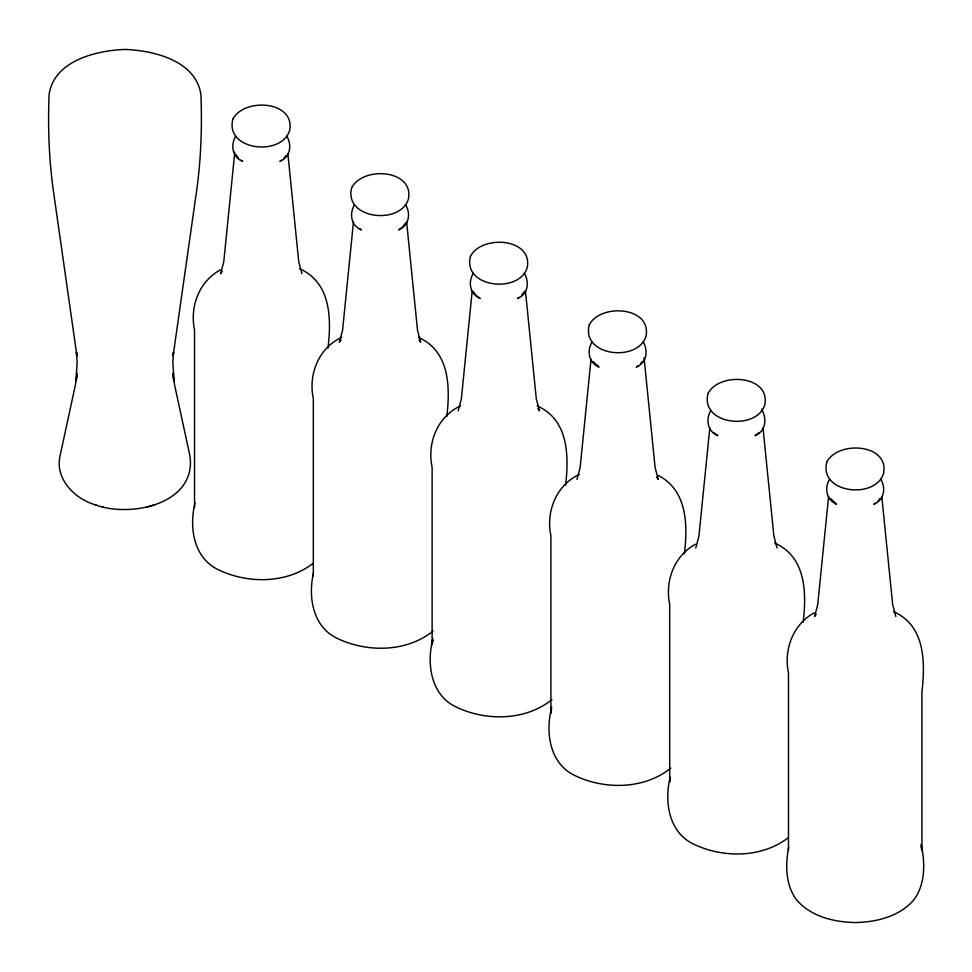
<?xml version="1.0" encoding="UTF-8"?>
<svg xmlns="http://www.w3.org/2000/svg" width="972" height="972" viewBox="0 0 972 972"><rect width="100%" height="100%" fill="white"/><g stroke="black" fill="none" stroke-linecap="round" stroke-linejoin="round"><path stroke-width="1.46" d="M328.014 347.988C331.476 318.609 331.015 282.56 299.534 268.734M446.804 416.575C450.255 387.196 449.793 351.147 418.325 337.32M565.595 485.15C569.045 455.783 568.584 419.722 537.115 405.895M684.385 553.736C687.836 525.658 687.447 490.544 658.579 475.66M803.176 622.323C806.626 592.944 806.165 556.895 774.696 543.069M234.787 152.069L223.779 261.675L220.608 273.642L222.284 271.297M353.443 222.138L342.569 330.261L339.386 342.229L341.075 339.884M472.222 290.713L461.36 398.848L458.177 410.804M591.012 359.3L580.15 467.423L576.967 479.39M709.803 427.887L698.941 536.009L695.758 547.977M828.594 496.461L817.731 604.596L814.548 616.552L816.225 614.207M195.044 502.925C189.103 526.557 193.234 556.774 216.987 569.07C246.681 583.978 286.351 584.123 313.251 563.25M313.494 572.97C308.051 596.261 312.498 625.628 335.777 637.644C365.885 652.771 406.223 652.686 433.148 630.998M432.953 638.64C426.574 662.588 430.329 693.656 454.568 706.231C484.663 721.358 525.014 721.26 551.938 699.585M433.087 640.475L432.115 644.74L432.115 467.18C426.902 443.038 437.522 416.417 460.546 405.895M551.744 707.227C545.365 731.175 549.107 762.242 573.359 774.818C603.454 789.932 643.792 789.847 670.729 768.159M551.549 710.471L550.905 713.327L550.905 535.766C545.693 511.624 556.312 485.004 579.336 474.482M670.194 777.26C664.265 800.879 668.396 831.109 692.137 843.392C721.844 858.312 761.513 858.458 788.413 837.572M670.34 779.058L669.696 781.913L669.696 604.341C664.799 581.062 674.118 555.911 695.454 544.247M788.657 847.305C785.218 865.092 785.425 886.598 797.635 901.117C812.191 916.912 834.438 922.112 855.202 922.562C875.954 922.112 898.201 916.912 912.757 901.117C925.502 885.723 925.38 863.002 921.079 844.389M235.71 136.141C230.437 145.132 232.077 157.112 242.623 161.34L240.971 160.198M354.488 204.728C349.215 213.719 350.868 225.686 361.414 229.927L359.762 228.772M473.279 273.314C467.86 282.354 469.865 294.2 480.204 298.501L476.025 295.354L473.388 291.685M592.07 341.889C586.651 350.941 588.655 362.775 598.995 367.088L593.054 361.499M710.86 410.476C705.441 419.527 707.446 431.361 717.786 435.675L713.606 432.528M829.651 479.05C824.232 488.102 826.236 499.948 836.576 504.249L830.635 498.66M284.055 158.193L285.817 155.751M405.482 223.11L402.845 226.78L398.666 229.927C408.993 225.613 411.01 213.779 405.591 204.728M521.636 295.354L524.273 291.685M640.427 363.941L642.176 361.499M878.008 501.102L879.757 498.66M220.292 269.912C198.956 281.576 189.649 306.739 194.534 330.018L194.534 507.578M759.217 432.528L755.025 435.675C766.118 431.118 767.09 418.446 761.526 409.115M814.244 612.834C792.909 624.486 783.59 649.648 788.474 672.928L788.474 850.488M281.528 160.198L279.875 161.34C290.434 157.112 292.074 145.132 286.801 136.141M519.109 297.359L517.456 298.501C528.003 294.273 529.643 282.305 524.37 273.314M637.887 365.946L636.247 367.088C646.793 362.86 648.433 350.88 643.16 341.889M875.468 503.107L873.816 504.249C884.374 500.021 886.014 488.053 880.741 479.05M341.755 337.32C318.731 347.83 308.112 374.451 313.324 398.593L313.324 576.165M95.22 504.796C129.993 517.967 196.866 504.456 189.929 455.832L174.413 384.171L172.822 362.75L173.563 351.949L173.15 355.606L196.052 194.801C200.937 161.619 202.261 128.012 200.888 94.515C195.955 60.726 153.989 50.508 124.999 49.438C96.009 50.508 54.043 60.726 49.098 94.515C47.737 128.012 49.05 161.619 53.946 194.801L76.399 352.058L77.165 362.75L75.573 384.171L60.057 455.832C54.711 479.22 75.196 499.462 96.301 505.1M146.966 507.02L154.779 504.796M102.206 506.777L103.032 507.02M893.487 611.643C925.587 625.737 925.235 662.661 921.918 692.404L921.918 850.488L920.946 846.211M656.586 477.045L658.263 479.39L655.092 467.423L644.084 357.817M537.795 408.459L539.484 410.804L536.301 398.848L525.427 290.713M419.005 339.884L420.694 342.229L417.51 330.261L406.648 222.138M235.807 154.524L238.444 158.193M895.844 616.552L892.661 604.596L881.798 496.461M777.053 547.977L773.882 536.009L763.008 427.887M301.903 273.642L298.72 261.675L287.858 153.552M77.067 373.527L76.253 380.769L77.067 373.527M232.879 119.106C224.617 150.478 281.576 156.929 289.62 130.455C295.488 100.881 244.288 97.285 232.879 119.106M351.67 187.693C343.408 219.065 400.367 225.504 408.41 199.029C414.279 169.468 363.066 165.86 351.67 187.693M470.46 256.28C462.198 287.651 519.157 294.091 527.201 267.616C533.069 238.055 481.857 234.446 470.46 256.28M589.251 324.855C580.989 356.226 637.948 362.665 645.991 336.203C651.86 306.63 600.647 303.021 589.251 324.855M708.041 393.441C699.779 424.813 756.738 431.252 764.782 404.777C770.65 375.216 719.438 371.608 708.041 393.441M826.82 462.028C818.57 493.399 875.529 499.839 883.572 473.364C889.441 443.803 838.229 440.195 826.82 462.028M173.733 380.769L172.931 373.527L173.733 380.769M76.849 355.606L76.436 351.949L76.788 355.545"/></g></svg>
